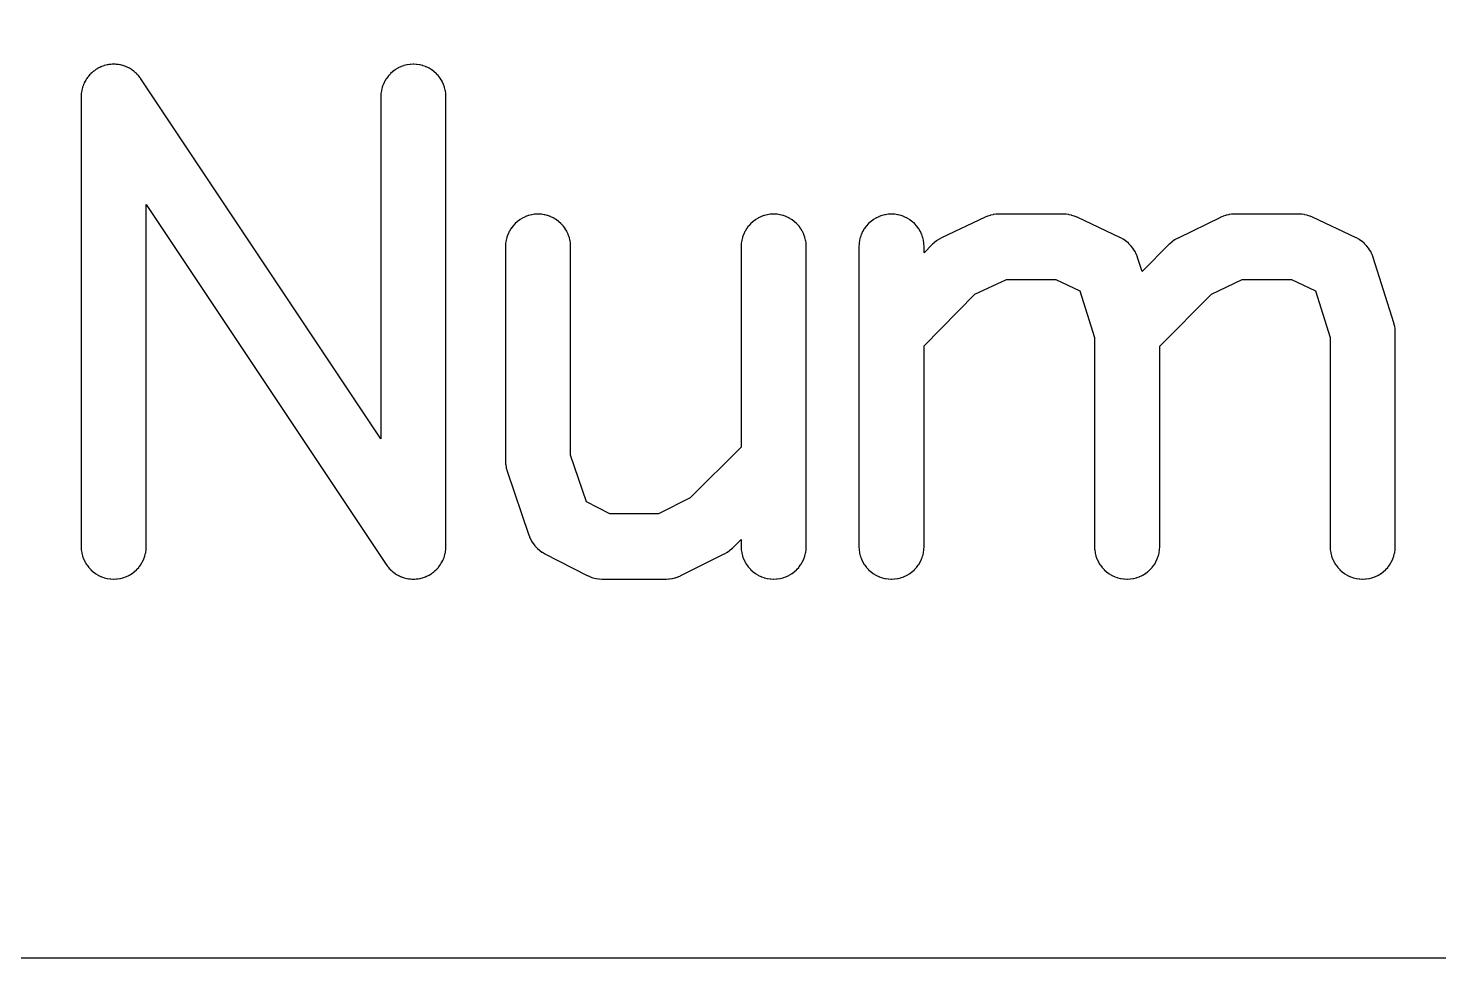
# Model space of a CAD drawing. Header units: inches. Extents: x -0.5 to 10, y -2.4 to 3.9.
# Drawn here: x 3.0594 to 3.1827, y -2.0665 to -1.9852 of the extents above; entities that cross this region are included whole.
import ezdxf

# ---------------------------------------------------------------- set-up
doc = ezdxf.new("R2010")
doc.units = ezdxf.units.IN

msp = doc.modelspace()

# ---------------------------------------------------------------- linework, layer by layer
for points in [[(3.03095, -2.06645), (3.79965, -2.06645), (3.79965, -1.95525), (3.03095, -1.95525)], [(3.06405, -1.991198), (3.06405, -1.9912), (3.06405, -2.0305), (3.06405, -2.03051), (3.064051, -2.030525), (3.064062, -2.030755), (3.064064, -2.030781), (3.064067, -2.030804), (3.064101, -2.031032), (3.064104, -2.031055), (3.06411, -2.03108), (3.064166, -2.031304), (3.064173, -2.03133), (3.06418, -2.031351), (3.064258, -2.031568), (3.064267, -2.031592), (3.064277, -2.031613), (3.064375, -2.031822), (3.064387, -2.031844), (3.064399, -2.031865), (3.064517, -2.032063), (3.064532, -2.032086), (3.064544, -2.032103), (3.064682, -2.032289), (3.064698, -2.03231), (3.064713, -2.032327), (3.064868, -2.032497), (3.064885, -2.032515), (3.064903, -2.032532), (3.065073, -2.032687), (3.06509, -2.032702), (3.065111, -2.032718), (3.065297, -2.032856), (3.065314, -2.032868), (3.065337, -2.032883), (3.065535, -2.033001), (3.065556, -2.033013), (3.065578, -2.033025), (3.065787, -2.033123), (3.065808, -2.033133), (3.065832, -2.033142), (3.066049, -2.03322), (3.06607, -2.033227), (3.066096, -2.033234), (3.06632, -2.03329), (3.066345, -2.033296), (3.066368, -2.033299), (3.066596, -2.033333), (3.066619, -2.033336), (3.066645, -2.033338), (3.066875, -2.033349), (3.0669, -2.03335), (3.066925, -2.033349), (3.067155, -2.033338), (3.067181, -2.033336), (3.067204, -2.033333), (3.067432, -2.033299), (3.067455, -2.033296), (3.06748, -2.03329), (3.067704, -2.033234), (3.06773, -2.033227), (3.067751, -2.03322), (3.067968, -2.033142), (3.067992, -2.033133), (3.068013, -2.033123), (3.068222, -2.033025), (3.068244, -2.033013), (3.068265, -2.033001), (3.068463, -2.032883), (3.068486, -2.032868), (3.068503, -2.032856), (3.068689, -2.032718), (3.06871, -2.032702), (3.068727, -2.032687), (3.068897, -2.032532), (3.068915, -2.032515), (3.068932, -2.032497), (3.069087, -2.032327), (3.069102, -2.03231), (3.069118, -2.032289), (3.069256, -2.032103), (3.069268, -2.032086), (3.069283, -2.032063), (3.069401, -2.031865), (3.069413, -2.031844), (3.069425, -2.031822), (3.069523, -2.031613), (3.069533, -2.031592), (3.069542, -2.031568), (3.06962, -2.031351), (3.069627, -2.03133), (3.069634, -2.031304), (3.06969, -2.03108), (3.069696, -2.031055), (3.069699, -2.031032), (3.069733, -2.030804), (3.069736, -2.030781), (3.069738, -2.030755), (3.069749, -2.030525), (3.06975, -2.03051), (3.06975, -2.0305), (3.06975, -2.000613), (3.090729, -2.032081), (3.09073, -2.032083), (3.090732, -2.032086), (3.090744, -2.032103), (3.090812, -2.032195), (3.09088, -2.032286), (3.090894, -2.032305), (3.090895, -2.032306), (3.090897, -2.032308), (3.090898, -2.03231), (3.090913, -2.032327), (3.090989, -2.032411), (3.091066, -2.032495), (3.09108, -2.032511), (3.091083, -2.032513), (3.091085, -2.032515), (3.091103, -2.032532), (3.091187, -2.032609), (3.091271, -2.032685), (3.091288, -2.0327), (3.09129, -2.032701), (3.091292, -2.032703), (3.091311, -2.032718), (3.091403, -2.032786), (3.091494, -2.032854), (3.091511, -2.032866), (3.091514, -2.032868), (3.091516, -2.03287), (3.091537, -2.032883), (3.091635, -2.032941), (3.091733, -2.033), (3.091754, -2.033012), (3.091756, -2.033013), (3.091778, -2.033025), (3.091881, -2.033073), (3.091984, -2.033122), (3.092007, -2.033132), (3.092009, -2.033133), (3.092032, -2.033142), (3.092139, -2.03318), (3.092247, -2.033219), (3.09227, -2.033226), (3.092272, -2.033227), (3.092296, -2.033234), (3.092407, -2.033261), (3.092517, -2.033289), (3.092541, -2.033295), (3.092544, -2.033295), (3.092545, -2.033296), (3.092568, -2.033299), (3.092681, -2.033316), (3.092793, -2.033333), (3.092816, -2.033336), (3.092818, -2.033336), (3.09282, -2.033336), (3.092845, -2.033338), (3.092959, -2.033344), (3.093072, -2.033349), (3.093097, -2.03335), (3.0931, -2.03335), (3.093125, -2.033349), (3.093238, -2.033344), (3.093352, -2.033338), (3.093377, -2.033337), (3.093379, -2.033336), (3.093381, -2.033336), (3.093404, -2.033333), (3.093516, -2.033317), (3.093629, -2.0333), (3.093653, -2.033296), (3.093653, -2.033296), (3.093656, -2.033295), (3.09368, -2.03329), (3.09379, -2.033262), (3.093901, -2.033235), (3.093923, -2.033229), (3.093925, -2.033228), (3.093927, -2.033227), (3.09393, -2.033227), (3.093951, -2.03322), (3.094058, -2.033181), (3.094165, -2.033143), (3.094185, -2.033135), (3.094188, -2.033134), (3.09419, -2.033133), (3.094192, -2.033133), (3.094213, -2.033123), (3.094316, -2.033074), (3.094419, -2.033026), (3.094439, -2.033016), (3.094441, -2.033015), (3.094444, -2.033013), (3.094465, -2.033001), (3.094562, -2.032943), (3.09466, -2.032884), (3.094679, -2.032873), (3.094681, -2.032871), (3.094683, -2.03287), (3.094686, -2.032868), (3.094703, -2.032856), (3.094795, -2.032788), (3.094886, -2.03272), (3.094905, -2.032706), (3.094906, -2.032705), (3.094908, -2.032703), (3.09491, -2.032702), (3.094927, -2.032687), (3.095011, -2.032611), (3.095095, -2.032534), (3.095111, -2.03252), (3.095113, -2.032517), (3.095115, -2.032515), (3.095132, -2.032497), (3.095209, -2.032413), (3.095285, -2.032329), (3.0953, -2.032312), (3.095301, -2.03231), (3.095303, -2.032308), (3.095318, -2.032289), (3.095386, -2.032197), (3.095454, -2.032106), (3.095466, -2.032089), (3.095468, -2.032086), (3.09547, -2.032084), (3.095483, -2.032063), (3.095541, -2.031965), (3.0956, -2.031867), (3.095612, -2.031846), (3.095613, -2.031844), (3.095625, -2.031822), (3.095673, -2.031719), (3.095722, -2.031616), (3.095732, -2.031593), (3.095733, -2.031591), (3.095742, -2.031568), (3.09578, -2.031461), (3.095819, -2.031353), (3.095826, -2.03133), (3.095827, -2.031328), (3.095834, -2.031304), (3.095861, -2.031193), (3.095889, -2.031083), (3.095895, -2.031059), (3.095895, -2.031056), (3.095896, -2.031055), (3.095899, -2.031032), (3.095916, -2.030919), (3.095933, -2.030807), (3.095936, -2.030784), (3.095936, -2.030782), (3.095936, -2.03078), (3.095938, -2.030755), (3.095944, -2.030641), (3.095949, -2.030528), (3.09595, -2.030503), (3.09595, -2.0305), (3.09595, -1.9912), (3.09595, -1.99119), (3.095949, -1.991175), (3.095938, -1.990945), (3.095936, -1.990919), (3.095933, -1.990896), (3.095899, -1.990668), (3.095896, -1.990645), (3.09589, -1.99062), (3.095834, -1.990396), (3.095827, -1.99037), (3.09582, -1.990349), (3.095742, -1.990132), (3.095733, -1.990108), (3.095723, -1.990087), (3.095625, -1.989878), (3.095613, -1.989856), (3.095601, -1.989835), (3.095483, -1.989637), (3.095468, -1.989614), (3.095456, -1.989597), (3.095318, -1.989411), (3.095302, -1.98939), (3.095287, -1.989373), (3.095132, -1.989203), (3.095115, -1.989185), (3.095097, -1.989168), (3.094927, -1.989013), (3.09491, -1.988998), (3.094889, -1.988982), (3.094703, -1.988844), (3.094686, -1.988832), (3.094663, -1.988817), (3.094465, -1.988699), (3.094444, -1.988687), (3.094422, -1.988675), (3.094213, -1.988577), (3.094192, -1.988567), (3.094168, -1.988558), (3.093951, -1.98848), (3.09393, -1.988473), (3.093904, -1.988466), (3.09368, -1.98841), (3.093655, -1.988404), (3.093632, -1.988401), (3.093404, -1.988367), (3.093381, -1.988364), (3.093355, -1.988362), (3.093125, -1.988351), (3.0931, -1.98835), (3.093075, -1.988351), (3.092845, -1.988362), (3.092819, -1.988364), (3.092796, -1.988367), (3.092568, -1.988401), (3.092545, -1.988404), (3.09252, -1.98841), (3.092296, -1.988466), (3.09227, -1.988473), (3.092249, -1.98848), (3.092032, -1.988558), (3.092008, -1.988567), (3.091987, -1.988577), (3.091778, -1.988675), (3.091756, -1.988687), (3.091735, -1.988699), (3.091537, -1.988817), (3.091514, -1.988832), (3.091497, -1.988844), (3.091311, -1.988982), (3.09129, -1.988998), (3.091273, -1.989013), (3.091103, -1.989168), (3.091085, -1.989185), (3.091068, -1.989203), (3.090913, -1.989373), (3.090898, -1.98939), (3.090882, -1.989411), (3.090744, -1.989597), (3.090732, -1.989614), (3.090717, -1.989637), (3.090599, -1.989835), (3.090587, -1.989856), (3.090575, -1.989878), (3.090477, -1.990087), (3.090467, -1.990108), (3.090458, -1.990132), (3.09038, -1.990349), (3.090373, -1.99037), (3.090366, -1.990396), (3.09031, -1.99062), (3.090304, -1.990645), (3.090301, -1.990668), (3.090267, -1.990896), (3.090264, -1.990919), (3.090262, -1.990945), (3.090251, -1.991175), (3.09025, -1.99119), (3.09025, -1.9912), (3.09025, -2.021087), (3.069271, -1.989619), (3.06927, -1.989617), (3.069268, -1.989614), (3.069256, -1.989597), (3.069188, -1.989505), (3.06912, -1.989414), (3.069106, -1.989395), (3.069105, -1.989394), (3.069103, -1.989392), (3.069102, -1.98939), (3.069087, -1.989373), (3.069011, -1.989289), (3.068934, -1.989205), (3.06892, -1.989189), (3.068917, -1.989187), (3.068915, -1.989185), (3.068897, -1.989168), (3.068813, -1.989091), (3.068729, -1.989015), (3.068712, -1.989), (3.06871, -1.988999), (3.068708, -1.988997), (3.068689, -1.988982), (3.068597, -1.988914), (3.068506, -1.988846), (3.068489, -1.988834), (3.068486, -1.988832), (3.068484, -1.98883), (3.068463, -1.988817), (3.068365, -1.988759), (3.068267, -1.9887), (3.068246, -1.988688), (3.068244, -1.988687), (3.068222, -1.988675), (3.068119, -1.988627), (3.068016, -1.988578), (3.067993, -1.988568), (3.067991, -1.988567), (3.067968, -1.988558), (3.067861, -1.98852), (3.067753, -1.988481), (3.06773, -1.988474), (3.067728, -1.988473), (3.067704, -1.988466), (3.067593, -1.988439), (3.067483, -1.988411), (3.067459, -1.988405), (3.067456, -1.988405), (3.067455, -1.988404), (3.067432, -1.988401), (3.067319, -1.988384), (3.067207, -1.988367), (3.067184, -1.988364), (3.067182, -1.988364), (3.06718, -1.988364), (3.067155, -1.988362), (3.067041, -1.988356), (3.066928, -1.988351), (3.066903, -1.98835), (3.0669, -1.98835), (3.066875, -1.988351), (3.066762, -1.988356), (3.066648, -1.988362), (3.066623, -1.988363), (3.066621, -1.988364), (3.066619, -1.988364), (3.066596, -1.988367), (3.066484, -1.988383), (3.066371, -1.9884), (3.066347, -1.988404), (3.066347, -1.988404), (3.066344, -1.988405), (3.06632, -1.98841), (3.06621, -1.988438), (3.066099, -1.988465), (3.066077, -1.988471), (3.066075, -1.988472), (3.066073, -1.988473), (3.06607, -1.988473), (3.066049, -1.98848), (3.065942, -1.988519), (3.065835, -1.988557), (3.065815, -1.988565), (3.065812, -1.988566), (3.06581, -1.988567), (3.065808, -1.988567), (3.065787, -1.988577), (3.065684, -1.988626), (3.065581, -1.988674), (3.065561, -1.988684), (3.065559, -1.988685), (3.065556, -1.988687), (3.065535, -1.988699), (3.065438, -1.988757), (3.06534, -1.988816), (3.065321, -1.988827), (3.065319, -1.988829), (3.065317, -1.98883), (3.065314, -1.988832), (3.065297, -1.988844), (3.065205, -1.988912), (3.065114, -1.98898), (3.065095, -1.988994), (3.065094, -1.988995), (3.065092, -1.988997), (3.06509, -1.988998), (3.065073, -1.989013), (3.064989, -1.989089), (3.064905, -1.989166), (3.064889, -1.98918), (3.064887, -1.989183), (3.064885, -1.989185), (3.064868, -1.989203), (3.064791, -1.989287), (3.064715, -1.989371), (3.0647, -1.989388), (3.064699, -1.98939), (3.064697, -1.989392), (3.064682, -1.989411), (3.064614, -1.989503), (3.064546, -1.989594), (3.064534, -1.989611), (3.064532, -1.989614), (3.06453, -1.989616), (3.064517, -1.989637), (3.064459, -1.989735), (3.0644, -1.989833), (3.064388, -1.989854), (3.064387, -1.989856), (3.064375, -1.989878), (3.064327, -1.989981), (3.064278, -1.990084), (3.064268, -1.990107), (3.064267, -1.990109), (3.064258, -1.990132), (3.06422, -1.990239), (3.064181, -1.990347), (3.064174, -1.99037), (3.064173, -1.990372), (3.064166, -1.990396), (3.064139, -1.990507), (3.064111, -1.990617), (3.064105, -1.990641), (3.064105, -1.990644), (3.064104, -1.990645), (3.064101, -1.990668), (3.064084, -1.990781), (3.064067, -1.990893), (3.064064, -1.990916), (3.064064, -1.990918), (3.064064, -1.99092), (3.064062, -1.990945), (3.064056, -1.991059), (3.064051, -1.991172), (3.06405, -1.99118), (3.06405, -1.99119), (3.06405, -1.991196), (3.06405, -1.991198)], [(3.10685, -2.02253), (3.10685, -2.0043), (3.10685, -2.00429), (3.106849, -2.004275), (3.106838, -2.004045), (3.106836, -2.004019), (3.106833, -2.003996), (3.106799, -2.003768), (3.106796, -2.003745), (3.10679, -2.00372), (3.106734, -2.003496), (3.106727, -2.00347), (3.10672, -2.003449), (3.106642, -2.003232), (3.106633, -2.003208), (3.106623, -2.003187), (3.106525, -2.002978), (3.106513, -2.002956), (3.106501, -2.002935), (3.106383, -2.002737), (3.106368, -2.002714), (3.106356, -2.002697), (3.106218, -2.002511), (3.106202, -2.00249), (3.106187, -2.002473), (3.106032, -2.002303), (3.106015, -2.002285), (3.105997, -2.002268), (3.105827, -2.002113), (3.10581, -2.002098), (3.105789, -2.002082), (3.105603, -2.001944), (3.105586, -2.001932), (3.105563, -2.001917), (3.105365, -2.001799), (3.105344, -2.001787), (3.105322, -2.001775), (3.105113, -2.001677), (3.105092, -2.001667), (3.105068, -2.001658), (3.104851, -2.00158), (3.10483, -2.001573), (3.104804, -2.001566), (3.10458, -2.00151), (3.104555, -2.001504), (3.104532, -2.001501), (3.104304, -2.001467), (3.104281, -2.001464), (3.104255, -2.001462), (3.104025, -2.001451), (3.104, -2.00145), (3.103975, -2.001451), (3.103745, -2.001462), (3.103719, -2.001464), (3.103696, -2.001467), (3.103468, -2.001501), (3.103445, -2.001504), (3.10342, -2.00151), (3.103196, -2.001566), (3.10317, -2.001573), (3.103149, -2.00158), (3.102932, -2.001658), (3.102908, -2.001667), (3.102887, -2.001677), (3.102678, -2.001775), (3.102656, -2.001787), (3.102635, -2.001799), (3.102437, -2.001917), (3.102414, -2.001932), (3.102397, -2.001944), (3.102211, -2.002082), (3.10219, -2.002098), (3.102173, -2.002113), (3.102003, -2.002268), (3.101985, -2.002285), (3.101968, -2.002303), (3.101813, -2.002473), (3.101798, -2.00249), (3.101782, -2.002511), (3.101644, -2.002697), (3.101632, -2.002714), (3.101617, -2.002737), (3.101499, -2.002935), (3.101487, -2.002956), (3.101475, -2.002978), (3.101377, -2.003187), (3.101367, -2.003208), (3.101358, -2.003232), (3.10128, -2.003449), (3.101273, -2.00347), (3.101266, -2.003496), (3.10121, -2.00372), (3.101204, -2.003745), (3.101201, -2.003768), (3.101167, -2.003996), (3.101164, -2.004019), (3.101162, -2.004045), (3.101151, -2.004275), (3.10115, -2.00429), (3.10115, -2.0043), (3.10115, -2.023), (3.10115, -2.023009), (3.101151, -2.023027), (3.101165, -2.023283), (3.101167, -2.02331), (3.101167, -2.02331), (3.101171, -2.023337), (3.101212, -2.02359), (3.101218, -2.023619), (3.101218, -2.023619), (3.101224, -2.023643), (3.101293, -2.02389), (3.101297, -2.023902), (3.101301, -2.023916), (3.103201, -2.029516), (3.103207, -2.029532), (3.103209, -2.029538), (3.103292, -2.029748), (3.103303, -2.029774), (3.103312, -2.029792), (3.103414, -2.029994), (3.103427, -2.030017), (3.103438, -2.030035), (3.10356, -2.030226), (3.103573, -2.030245), (3.103588, -2.030265), (3.103727, -2.030443), (3.103742, -2.030462), (3.103758, -2.030479), (3.103914, -2.030643), (3.103928, -2.030657), (3.103948, -2.030676), (3.104119, -2.030824), (3.104134, -2.030837), (3.104157, -2.030854), (3.104341, -2.030985), (3.104361, -2.030999), (3.104381, -2.031011), (3.104577, -2.031124), (3.104586, -2.031129), (3.104598, -2.031135), (3.108298, -2.033035), (3.108316, -2.033044), (3.108319, -2.033046), (3.108522, -2.033138), (3.108542, -2.033146), (3.108566, -2.033155), (3.108777, -2.033228), (3.108803, -2.033236), (3.108823, -2.033241), (3.109039, -2.033294), (3.109062, -2.033299), (3.109086, -2.033303), (3.109306, -2.033334), (3.10933, -2.033337), (3.109354, -2.033339), (3.109576, -2.033349), (3.109589, -2.03335), (3.1096, -2.03335), (3.1152, -2.03335), (3.115211, -2.03335), (3.115223, -2.033349), (3.115441, -2.033339), (3.115466, -2.033338), (3.115487, -2.033335), (3.115703, -2.033305), (3.115725, -2.033301), (3.115748, -2.033296), (3.11596, -2.033246), (3.115986, -2.03324), (3.116005, -2.033234), (3.116211, -2.033164), (3.116236, -2.033155), (3.116254, -2.033147), (3.116454, -2.033059), (3.116466, -2.033053), (3.116475, -2.033049), (3.120275, -2.031149), (3.120286, -2.031143), (3.120298, -2.031136), (3.120517, -2.031012), (3.120539, -2.030999), (3.120539, -2.030999), (3.120562, -2.030983), (3.120767, -2.030836), (3.120786, -2.030821), (3.120786, -2.030821), (3.120808, -2.030802), (3.120996, -2.030634), (3.121006, -2.030624), (3.121015, -2.030615), (3.12175, -2.029881), (3.12175, -2.0305), (3.12175, -2.03051), (3.121751, -2.030525), (3.121762, -2.030755), (3.121764, -2.030781), (3.121767, -2.030804), (3.121801, -2.031032), (3.121804, -2.031055), (3.12181, -2.03108), (3.121866, -2.031304), (3.121873, -2.03133), (3.12188, -2.031351), (3.121958, -2.031568), (3.121967, -2.031592), (3.121977, -2.031613), (3.122075, -2.031822), (3.122087, -2.031844), (3.122099, -2.031865), (3.122217, -2.032063), (3.122232, -2.032086), (3.122244, -2.032103), (3.122382, -2.032289), (3.122398, -2.03231), (3.122413, -2.032327), (3.122568, -2.032497), (3.122585, -2.032515), (3.122603, -2.032532), (3.122773, -2.032687), (3.12279, -2.032702), (3.122811, -2.032718), (3.122997, -2.032856), (3.123014, -2.032868), (3.123037, -2.032883), (3.123235, -2.033001), (3.123256, -2.033013), (3.123278, -2.033025), (3.123487, -2.033123), (3.123508, -2.033133), (3.123532, -2.033142), (3.123749, -2.03322), (3.12377, -2.033227), (3.123796, -2.033234), (3.12402, -2.03329), (3.124045, -2.033296), (3.124068, -2.033299), (3.124296, -2.033333), (3.124319, -2.033336), (3.124345, -2.033338), (3.124575, -2.033349), (3.1246, -2.03335), (3.124625, -2.033349), (3.124855, -2.033338), (3.124881, -2.033336), (3.124904, -2.033333), (3.125132, -2.033299), (3.125155, -2.033296), (3.12518, -2.03329), (3.125404, -2.033234), (3.12543, -2.033227), (3.125451, -2.03322), (3.125668, -2.033142), (3.125692, -2.033133), (3.125713, -2.033123), (3.125922, -2.033025), (3.125944, -2.033013), (3.125965, -2.033001), (3.126163, -2.032883), (3.126186, -2.032868), (3.126203, -2.032856), (3.126389, -2.032718), (3.12641, -2.032702), (3.126427, -2.032687), (3.126597, -2.032532), (3.126615, -2.032515), (3.126632, -2.032497), (3.126787, -2.032327), (3.126802, -2.03231), (3.126818, -2.032289), (3.126956, -2.032103), (3.126968, -2.032086), (3.126983, -2.032063), (3.127101, -2.031865), (3.127113, -2.031844), (3.127125, -2.031822), (3.127223, -2.031613), (3.127233, -2.031592), (3.127242, -2.031568), (3.12732, -2.031351), (3.127327, -2.03133), (3.127334, -2.031304), (3.12739, -2.03108), (3.127396, -2.031055), (3.127399, -2.031032), (3.127433, -2.030804), (3.127436, -2.030781), (3.127438, -2.030755), (3.127449, -2.030525), (3.12745, -2.03051), (3.12745, -2.0305), (3.12745, -2.0043), (3.12745, -2.00429), (3.127449, -2.004275), (3.127438, -2.004045), (3.127436, -2.004019), (3.127433, -2.003996), (3.127399, -2.003768), (3.127396, -2.003745), (3.12739, -2.00372), (3.127334, -2.003496), (3.127327, -2.00347), (3.12732, -2.003449), (3.127242, -2.003232), (3.127233, -2.003208), (3.127223, -2.003187), (3.127125, -2.002978), (3.127113, -2.002956), (3.127101, -2.002935), (3.126983, -2.002737), (3.126968, -2.002714), (3.126956, -2.002697), (3.126818, -2.002511), (3.126802, -2.00249), (3.126787, -2.002473), (3.126632, -2.002303), (3.126615, -2.002285), (3.126597, -2.002268), (3.126427, -2.002113), (3.12641, -2.002098), (3.126389, -2.002082), (3.126203, -2.001944), (3.126186, -2.001932), (3.126163, -2.001917), (3.125965, -2.001799), (3.125944, -2.001787), (3.125922, -2.001775), (3.125713, -2.001677), (3.125692, -2.001667), (3.125668, -2.001658), (3.125451, -2.00158), (3.12543, -2.001573), (3.125404, -2.001566), (3.12518, -2.00151), (3.125155, -2.001504), (3.125132, -2.001501), (3.124904, -2.001467), (3.124881, -2.001464), (3.124855, -2.001462), (3.124625, -2.001451), (3.1246, -2.00145), (3.124575, -2.001451), (3.124345, -2.001462), (3.124319, -2.001464), (3.124296, -2.001467), (3.124068, -2.001501), (3.124045, -2.001504), (3.12402, -2.00151), (3.123796, -2.001566), (3.12377, -2.001573), (3.123749, -2.00158), (3.123532, -2.001658), (3.123508, -2.001667), (3.123487, -2.001677), (3.123278, -2.001775), (3.123256, -2.001787), (3.123235, -2.001799), (3.123037, -2.001917), (3.123014, -2.001932), (3.122997, -2.001944), (3.122811, -2.002082), (3.12279, -2.002098), (3.122773, -2.002113), (3.122603, -2.002268), (3.122585, -2.002285), (3.122568, -2.002303), (3.122413, -2.002473), (3.122398, -2.00249), (3.122382, -2.002511), (3.122244, -2.002697), (3.122232, -2.002714), (3.122217, -2.002737), (3.122099, -2.002935), (3.122087, -2.002956), (3.122075, -2.002978), (3.121977, -2.003187), (3.121967, -2.003208), (3.121958, -2.003232), (3.12188, -2.003449), (3.121873, -2.00347), (3.121866, -2.003496), (3.12181, -2.00372), (3.121804, -2.003745), (3.121801, -2.003768), (3.121767, -2.003996), (3.121764, -2.004019), (3.121762, -2.004045), (3.121751, -2.004275), (3.12175, -2.00429), (3.12175, -2.0043), (3.12175, -2.021819), (3.117312, -2.026258), (3.114527, -2.02765), (3.110289, -2.02765), (3.108228, -2.026592)], [(3.13775, -2.0305), (3.13775, -2.012966), (3.142178, -2.008459), (3.144941, -2.00715), (3.149259, -2.00715), (3.151357, -2.008144), (3.15265, -2.012239), (3.15265, -2.0305), (3.15265, -2.03051), (3.152651, -2.030525), (3.152662, -2.030755), (3.152664, -2.030781), (3.152667, -2.030804), (3.152701, -2.031032), (3.152704, -2.031055), (3.15271, -2.03108), (3.152766, -2.031304), (3.152773, -2.03133), (3.15278, -2.031351), (3.152858, -2.031568), (3.152867, -2.031592), (3.152877, -2.031613), (3.152975, -2.031822), (3.152987, -2.031844), (3.152999, -2.031865), (3.153117, -2.032063), (3.153132, -2.032086), (3.153144, -2.032103), (3.153282, -2.032289), (3.153298, -2.03231), (3.153313, -2.032327), (3.153468, -2.032497), (3.153485, -2.032515), (3.153503, -2.032532), (3.153673, -2.032687), (3.15369, -2.032702), (3.153711, -2.032718), (3.153897, -2.032856), (3.153914, -2.032868), (3.153937, -2.032883), (3.154135, -2.033001), (3.154156, -2.033013), (3.154178, -2.033025), (3.154387, -2.033123), (3.154408, -2.033133), (3.154432, -2.033142), (3.154649, -2.03322), (3.15467, -2.033227), (3.154696, -2.033234), (3.15492, -2.03329), (3.154945, -2.033296), (3.154968, -2.033299), (3.155196, -2.033333), (3.155219, -2.033336), (3.155245, -2.033338), (3.155475, -2.033349), (3.1555, -2.03335), (3.155525, -2.033349), (3.155755, -2.033338), (3.155781, -2.033336), (3.155804, -2.033333), (3.156032, -2.033299), (3.156055, -2.033296), (3.15608, -2.03329), (3.156304, -2.033234), (3.15633, -2.033227), (3.156351, -2.03322), (3.156568, -2.033142), (3.156592, -2.033133), (3.156613, -2.033123), (3.156822, -2.033025), (3.156844, -2.033013), (3.156865, -2.033001), (3.157063, -2.032883), (3.157086, -2.032868), (3.157103, -2.032856), (3.157289, -2.032718), (3.15731, -2.032702), (3.157327, -2.032687), (3.157497, -2.032532), (3.157515, -2.032515), (3.157532, -2.032497), (3.157687, -2.032327), (3.157702, -2.03231), (3.157718, -2.032289), (3.157856, -2.032103), (3.157868, -2.032086), (3.157883, -2.032063), (3.158001, -2.031865), (3.158013, -2.031844), (3.158025, -2.031822), (3.158123, -2.031613), (3.158133, -2.031592), (3.158142, -2.031568), (3.15822, -2.031351), (3.158227, -2.03133), (3.158234, -2.031304), (3.15829, -2.03108), (3.158296, -2.031055), (3.158299, -2.031032), (3.158333, -2.030804), (3.158336, -2.030781), (3.158338, -2.030755), (3.158349, -2.030525), (3.15835, -2.03051), (3.15835, -2.0305), (3.15835, -2.012981), (3.162877, -2.008454), (3.165556, -2.00715), (3.169859, -2.00715), (3.171957, -2.008144), (3.17325, -2.012239), (3.17325, -2.0305), (3.17325, -2.03051), (3.173251, -2.030525), (3.173262, -2.030755), (3.173264, -2.030781), (3.173267, -2.030804), (3.173301, -2.031032), (3.173304, -2.031055), (3.17331, -2.03108), (3.173366, -2.031304), (3.173373, -2.03133), (3.17338, -2.031351), (3.173458, -2.031568), (3.173467, -2.031592), (3.173477, -2.031613), (3.173575, -2.031822), (3.173587, -2.031844), (3.173599, -2.031865), (3.173717, -2.032063), (3.173732, -2.032086), (3.173744, -2.032103), (3.173882, -2.032289), (3.173898, -2.03231), (3.173913, -2.032327), (3.174068, -2.032497), (3.174085, -2.032515), (3.174103, -2.032532), (3.174273, -2.032687), (3.17429, -2.032702), (3.174311, -2.032718), (3.174497, -2.032856), (3.174514, -2.032868), (3.174537, -2.032883), (3.174735, -2.033001), (3.174756, -2.033013), (3.174778, -2.033025), (3.174987, -2.033123), (3.175008, -2.033133), (3.175032, -2.033142), (3.175249, -2.03322), (3.17527, -2.033227), (3.175296, -2.033234), (3.17552, -2.03329), (3.175545, -2.033296), (3.175568, -2.033299), (3.175796, -2.033333), (3.175819, -2.033336), (3.175845, -2.033338), (3.176075, -2.033349), (3.1761, -2.03335), (3.176125, -2.033349), (3.176355, -2.033338), (3.176381, -2.033336), (3.176404, -2.033333), (3.176632, -2.033299), (3.176655, -2.033296), (3.17668, -2.03329), (3.176904, -2.033234), (3.17693, -2.033227), (3.176951, -2.03322), (3.177168, -2.033142), (3.177192, -2.033133), (3.177213, -2.033123), (3.177422, -2.033025), (3.177444, -2.033013), (3.177465, -2.033001), (3.177663, -2.032883), (3.177686, -2.032868), (3.177703, -2.032856), (3.177889, -2.032718), (3.17791, -2.032702), (3.177927, -2.032687), (3.178097, -2.032532), (3.178115, -2.032515), (3.178132, -2.032497), (3.178287, -2.032327), (3.178302, -2.03231), (3.178318, -2.032289), (3.178456, -2.032103), (3.178468, -2.032086), (3.178483, -2.032063), (3.178601, -2.031865), (3.178613, -2.031844), (3.178625, -2.031822), (3.178723, -2.031613), (3.178733, -2.031592), (3.178742, -2.031568), (3.17882, -2.031351), (3.178827, -2.03133), (3.178834, -2.031304), (3.17889, -2.03108), (3.178896, -2.031055), (3.178899, -2.031032), (3.178933, -2.030804), (3.178936, -2.030781), (3.178938, -2.030755), (3.178949, -2.030525), (3.17895, -2.03051), (3.17895, -2.0305), (3.17895, -2.0118), (3.17895, -2.01179), (3.178949, -2.011775), (3.178937, -2.011535), (3.178935, -2.011512), (3.178935, -2.011512), (3.178932, -2.011485), (3.178895, -2.011248), (3.178891, -2.011221), (3.178891, -2.011221), (3.178885, -2.011198), (3.178825, -2.010966), (3.178822, -2.010955), (3.178818, -2.010942), (3.177018, -2.005242), (3.177012, -2.005225), (3.177009, -2.005217), (3.176925, -2.004991), (3.176917, -2.00497), (3.176917, -2.00497), (3.176904, -2.004944), (3.176797, -2.004728), (3.176784, -2.004703), (3.176784, -2.004703), (3.176772, -2.004683), (3.176643, -2.004479), (3.176629, -2.004458), (3.176629, -2.004458), (3.176614, -2.004437), (3.176464, -2.004247), (3.17645, -2.00423), (3.17645, -2.00423), (3.176431, -2.004208), (3.176263, -2.004034), (3.176247, -2.004019), (3.176247, -2.004019), (3.176225, -2.003999), (3.17604, -2.003844), (3.17602, -2.003828), (3.17602, -2.003828), (3.175999, -2.003813), (3.1758, -2.003677), (3.17578, -2.003665), (3.17578, -2.003665), (3.175756, -2.00365), (3.175543, -2.003536), (3.17553, -2.003529), (3.17552, -2.003524), (3.17172, -2.001724), (3.171711, -2.00172), (3.1717, -2.001715), (3.171508, -2.001635), (3.171489, -2.001627), (3.171467, -2.001619), (3.171269, -2.001556), (3.171247, -2.00155), (3.171226, -2.001544), (3.171023, -2.001499), (3.171004, -2.001495), (3.17098, -2.001491), (3.170774, -2.001464), (3.170753, -2.001461), (3.17073, -2.00146), (3.170522, -2.00145), (3.170511, -2.00145), (3.1705, -2.00145), (3.1649, -2.00145), (3.164889, -2.00145), (3.164877, -2.001451), (3.164665, -2.00146), (3.164643, -2.001462), (3.16462, -2.001464), (3.164409, -2.001493), (3.164383, -2.001497), (3.164364, -2.001501), (3.164157, -2.001549), (3.164131, -2.001556), (3.164114, -2.001561), (3.163911, -2.001627), (3.163889, -2.001635), (3.163869, -2.001643), (3.163674, -2.001728), (3.163662, -2.001733), (3.163653, -2.001737), (3.159953, -2.003537), (3.159941, -2.003543), (3.159929, -2.00355), (3.159701, -2.003677), (3.159679, -2.00369), (3.159679, -2.00369), (3.159654, -2.003706), (3.159442, -2.003857), (3.159422, -2.003873), (3.159422, -2.003873), (3.159399, -2.003892), (3.159205, -2.004066), (3.159198, -2.004072), (3.159185, -2.004085), (3.156804, -2.006465), (3.156418, -2.005242), (3.156412, -2.005225), (3.156409, -2.005217), (3.156325, -2.004991), (3.156317, -2.00497), (3.156317, -2.00497), (3.156304, -2.004944), (3.156197, -2.004728), (3.156184, -2.004703), (3.156184, -2.004703), (3.156172, -2.004683), (3.156043, -2.004479), (3.156029, -2.004458), (3.156029, -2.004458), (3.156014, -2.004437), (3.155864, -2.004247), (3.15585, -2.00423), (3.15585, -2.00423), (3.155831, -2.004208), (3.155663, -2.004034), (3.155647, -2.004019), (3.155647, -2.004019), (3.155625, -2.003999), (3.15544, -2.003844), (3.15542, -2.003828), (3.15542, -2.003828), (3.155399, -2.003813), (3.1552, -2.003677), (3.15518, -2.003665), (3.15518, -2.003665), (3.155156, -2.00365), (3.154943, -2.003536), (3.15493, -2.003529), (3.15492, -2.003524), (3.15112, -2.001724), (3.151111, -2.00172), (3.1511, -2.001715), (3.150908, -2.001635), (3.150889, -2.001627), (3.150867, -2.001619), (3.150669, -2.001556), (3.150647, -2.00155), (3.150626, -2.001544), (3.150423, -2.001499), (3.150404, -2.001495), (3.15038, -2.001491), (3.150174, -2.001464), (3.150153, -2.001461), (3.15013, -2.00146), (3.149922, -2.00145), (3.149911, -2.00145), (3.1499, -2.00145), (3.1443, -2.00145), (3.144289, -2.00145), (3.144278, -2.00145), (3.14407, -2.00146), (3.144047, -2.001461), (3.144026, -2.001464), (3.14382, -2.001491), (3.143796, -2.001495), (3.143777, -2.001499), (3.143574, -2.001544), (3.143553, -2.00155), (3.143531, -2.001556), (3.143333, -2.001619), (3.143311, -2.001627), (3.143292, -2.001635), (3.1431, -2.001715), (3.143089, -2.00172), (3.14308, -2.001724), (3.13928, -2.003524), (3.139266, -2.003531), (3.13926, -2.003534), (3.139078, -2.003631), (3.139057, -2.003643), (3.13904, -2.003653), (3.138866, -2.003765), (3.138849, -2.003777), (3.13883, -2.003791), (3.138667, -2.003918), (3.138651, -2.003931), (3.138634, -2.003946), (3.138483, -2.004087), (3.138482, -2.004088), (3.138467, -2.004103), (3.13775, -2.004832), (3.13775, -2.0043), (3.13775, -2.00429), (3.137749, -2.004275), (3.137738, -2.004045), (3.137736, -2.004019), (3.137733, -2.003996), (3.137699, -2.003768), (3.137696, -2.003745), (3.13769, -2.00372), (3.137634, -2.003496), (3.137627, -2.00347), (3.13762, -2.003449), (3.137542, -2.003232), (3.137533, -2.003208), (3.137523, -2.003187), (3.137425, -2.002978), (3.137413, -2.002956), (3.137401, -2.002935), (3.137283, -2.002737), (3.137268, -2.002714), (3.137256, -2.002697), (3.137118, -2.002511), (3.137102, -2.00249), (3.137087, -2.002473), (3.136932, -2.002303), (3.136915, -2.002285), (3.136897, -2.002268), (3.136727, -2.002113), (3.13671, -2.002098), (3.136689, -2.002082), (3.136503, -2.001944), (3.136486, -2.001932), (3.136463, -2.001917), (3.136265, -2.001799), (3.136244, -2.001787), (3.136222, -2.001775), (3.136013, -2.001677), (3.135992, -2.001667), (3.135968, -2.001658), (3.135751, -2.00158), (3.13573, -2.001573), (3.135704, -2.001566), (3.13548, -2.00151), (3.135455, -2.001504), (3.135432, -2.001501), (3.135204, -2.001467), (3.135181, -2.001464), (3.135155, -2.001462), (3.134925, -2.001451), (3.1349, -2.00145), (3.134875, -2.001451), (3.134645, -2.001462), (3.134619, -2.001464), (3.134596, -2.001467), (3.134368, -2.001501), (3.134345, -2.001504), (3.13432, -2.00151), (3.134096, -2.001566), (3.13407, -2.001573), (3.134049, -2.00158), (3.133832, -2.001658), (3.133808, -2.001667), (3.133787, -2.001677), (3.133578, -2.001775), (3.133556, -2.001787), (3.133535, -2.001799), (3.133337, -2.001917), (3.133314, -2.001932), (3.133297, -2.001944), (3.133111, -2.002082), (3.13309, -2.002098), (3.133073, -2.002113), (3.132903, -2.002268), (3.132885, -2.002285), (3.132868, -2.002303), (3.132713, -2.002473), (3.132698, -2.00249), (3.132682, -2.002511), (3.132544, -2.002697), (3.132532, -2.002714), (3.132517, -2.002737), (3.132399, -2.002935), (3.132387, -2.002956), (3.132375, -2.002978), (3.132277, -2.003187), (3.132267, -2.003208), (3.132258, -2.003232), (3.13218, -2.003449), (3.132173, -2.00347), (3.132166, -2.003496), (3.13211, -2.00372), (3.132104, -2.003745), (3.132101, -2.003768), (3.132067, -2.003996), (3.132064, -2.004019), (3.132062, -2.004045), (3.132051, -2.004275), (3.13205, -2.00429), (3.13205, -2.0043), (3.13205, -2.0305), (3.13205, -2.03051), (3.132051, -2.030525), (3.132062, -2.030755), (3.132064, -2.030781), (3.132067, -2.030804), (3.132101, -2.031032), (3.132104, -2.031055), (3.13211, -2.03108), (3.132166, -2.031304), (3.132173, -2.03133), (3.13218, -2.031351), (3.132258, -2.031568), (3.132267, -2.031592), (3.132277, -2.031613), (3.132375, -2.031822), (3.132387, -2.031844), (3.132399, -2.031865), (3.132517, -2.032063), (3.132532, -2.032086), (3.132544, -2.032103), (3.132682, -2.032289), (3.132698, -2.03231), (3.132713, -2.032327), (3.132868, -2.032497), (3.132885, -2.032515), (3.132903, -2.032532), (3.133073, -2.032687), (3.13309, -2.032702), (3.133111, -2.032718), (3.133297, -2.032856), (3.133314, -2.032868), (3.133337, -2.032883), (3.133535, -2.033001), (3.133556, -2.033013), (3.133578, -2.033025), (3.133787, -2.033123), (3.133808, -2.033133), (3.133832, -2.033142), (3.134049, -2.03322), (3.13407, -2.033227), (3.134096, -2.033234), (3.13432, -2.03329), (3.134345, -2.033296), (3.134368, -2.033299), (3.134596, -2.033333), (3.134619, -2.033336), (3.134645, -2.033338), (3.134875, -2.033349), (3.1349, -2.03335), (3.134925, -2.033349), (3.135155, -2.033338), (3.135181, -2.033336), (3.135204, -2.033333), (3.135432, -2.033299), (3.135455, -2.033296), (3.13548, -2.03329), (3.135704, -2.033234), (3.13573, -2.033227), (3.135751, -2.03322), (3.135968, -2.033142), (3.135992, -2.033133), (3.136013, -2.033123), (3.136222, -2.033025), (3.136244, -2.033013), (3.136265, -2.033001), (3.136463, -2.032883), (3.136486, -2.032868), (3.136503, -2.032856), (3.136689, -2.032718), (3.13671, -2.032702), (3.136727, -2.032687), (3.136897, -2.032532), (3.136915, -2.032515), (3.136932, -2.032497), (3.137087, -2.032327), (3.137102, -2.03231), (3.137118, -2.032289), (3.137256, -2.032103), (3.137268, -2.032086), (3.137283, -2.032063), (3.137401, -2.031865), (3.137413, -2.031844), (3.137425, -2.031822), (3.137523, -2.031613), (3.137533, -2.031592), (3.137542, -2.031568), (3.13762, -2.031351), (3.137627, -2.03133), (3.137634, -2.031304), (3.13769, -2.03108), (3.137696, -2.031055), (3.137699, -2.031032), (3.137733, -2.030804), (3.137736, -2.030781), (3.137738, -2.030755), (3.137749, -2.030525), (3.13775, -2.03051)]]:
    msp.add_lwpolyline(points, close=True)

doc.saveas('drawing.dxf')
